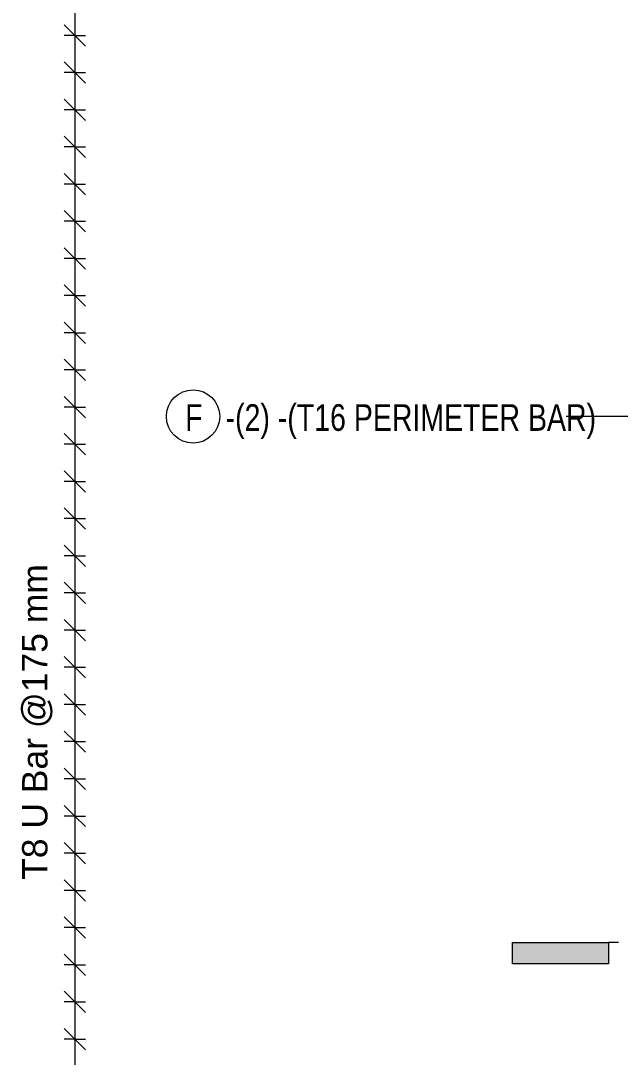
# Model space of a CAD drawing. Header units: millimetres. Extents: x -7118 to 5307, y -2677 to 10400.
# Drawn here: x -7118 to -4304, y 1933 to 6797 of the extents above; entities that cross this region are included whole.
import ezdxf

# ---------------------------------------------------------------- set-up
doc = ezdxf.new("R2010")
doc.units = ezdxf.units.MM
for name, color, linetype, lineweight in [('A-ANNO-DIMS', 211, 'Continuous', 9), ('A-ANNO-DIMS-50', 211, 'Continuous', 9), ('G-ANNO-SYMB', 111, 'Continuous', 9), ('S-RBAR-IDEN', 171, 'Continuous', 9)]:
    doc.layers.add(name, color=color, linetype=linetype, lineweight=lineweight)
doc.styles.add('Arial_1', font='arial.ttf', dxfattribs={"height": 119.0625})
doc.styles.add('Nirmala UI Semilight', font='NirmalaS.ttf', dxfattribs={"width": 0.8, "height": 125})
doc.dimstyles.new('Arrow_Filled_-_2_5_NI_UI', dxfattribs={"dimscale": 304.8, "dimtxt": 130.920493, "dimasz": 0.328084, "dimexe": 0.164042, "dimexo": 0.0625, "dimgap": 0.164042, "dimtad": 1, "dimdec": 4, "dimzin": 0, "dimdsep": 46, "dimtxsty": 'Nirmala UI Semilight', "dimblk1": 'OBLIQUE', "dimblk2": 'OBLIQUE', "dimsah": 1, "dimcen": 0.09, "dimazin": 0, "dimtfac": 1, "dimtdec": 4, "dimtix": 1, "dimtmove": 0, "dimatfit": 3, "dimfxl": 0.164042, "dimfxlon": 1, "dimtvp": 1, "dimtolj": 1, "dimtzin": 0, "dimarcsym": 2})

# ---------------------------------------------------------------- blocks, each defined once
blk = doc.blocks.new('DIMBLOCK51-Elevation Front 1')
at = {"layer": 'A-ANNO-DIMS-50'}
for p, q in [((-6863.3, 6902.4), (-6913.3, 6952.4)), ((-6863.3, 6902.4), (-6913.3, 6902.4)), ((-6863.3, 6902.4), (-6863.3, 6727.9)), ((-6863.3, 6902.4), (-6813.3, 6852.4)), ((-6863.3, 6902.4), (-6813.3, 6902.4)), ((-6863.3, 6727.9), (-6913.3, 6777.9)), ((-6863.3, 6727.9), (-6913.3, 6727.9)), ((-6863.3, 6727.9), (-6813.3, 6677.9)), ((-6863.3, 6727.9), (-6813.3, 6727.9))]:
    blk.add_line(p, q, dxfattribs=at)
blk = doc.blocks.new('_Oblique')
at = {"color": 0, "linetype": 'ByBlock', "lineweight": -2}
blk.add_line((-0.5, -0.5), (0.5, 0.5), dxfattribs=at)
blk = doc.blocks.new('DIMBLOCK52-Elevation Front 1')
at = {"layer": 'A-ANNO-DIMS-50'}
for p, q in [((-6863.3, 6727.9), (-6913.3, 6777.9)), ((-6863.3, 6727.9), (-6913.3, 6727.9)), ((-6863.3, 6727.9), (-6863.3, 6553.5)), ((-6863.3, 6727.9), (-6813.3, 6677.9)), ((-6863.3, 6727.9), (-6813.3, 6727.9)), ((-6863.3, 6553.5), (-6913.3, 6603.5)), ((-6863.3, 6553.5), (-6913.3, 6553.5)), ((-6863.3, 6553.5), (-6813.3, 6503.5)), ((-6863.3, 6553.5), (-6813.3, 6553.5))]:
    blk.add_line(p, q, dxfattribs=at)
blk = doc.blocks.new('DIMBLOCK53-Elevation Front 1')
at = {"layer": 'A-ANNO-DIMS-50'}
for p, q in [((-6863.3, 6553.5), (-6913.3, 6603.5)), ((-6863.3, 6553.5), (-6913.3, 6553.5)), ((-6863.3, 6553.5), (-6863.3, 6379.1)), ((-6863.3, 6553.5), (-6813.3, 6503.5)), ((-6863.3, 6553.5), (-6813.3, 6553.5)), ((-6863.3, 6379.1), (-6913.3, 6429.1)), ((-6863.3, 6379.1), (-6913.3, 6379.1)), ((-6863.3, 6379.1), (-6813.3, 6329.1)), ((-6863.3, 6379.1), (-6813.3, 6379.1))]:
    blk.add_line(p, q, dxfattribs=at)
blk = doc.blocks.new('DIMBLOCK54-Elevation Front 1')
at = {"layer": 'A-ANNO-DIMS-50'}
for p, q in [((-6863.3, 6379.1), (-6913.3, 6429.1)), ((-6863.3, 6379.1), (-6913.3, 6379.1)), ((-6863.3, 6379.1), (-6863.3, 6204.7)), ((-6863.3, 6379.1), (-6813.3, 6329.1)), ((-6863.3, 6379.1), (-6813.3, 6379.1)), ((-6863.3, 6204.7), (-6913.3, 6254.7)), ((-6863.3, 6204.7), (-6913.3, 6204.7)), ((-6863.3, 6204.7), (-6813.3, 6154.7)), ((-6863.3, 6204.7), (-6813.3, 6204.7))]:
    blk.add_line(p, q, dxfattribs=at)
blk = doc.blocks.new('DIMBLOCK55-Elevation Front 1')
at = {"layer": 'A-ANNO-DIMS-50'}
for p, q in [((-6863.3, 6204.7), (-6913.3, 6254.7)), ((-6863.3, 6204.7), (-6913.3, 6204.7)), ((-6863.3, 6204.7), (-6863.3, 6030.3)), ((-6863.3, 6204.7), (-6813.3, 6154.7)), ((-6863.3, 6204.7), (-6813.3, 6204.7)), ((-6863.3, 6030.3), (-6913.3, 6080.3)), ((-6863.3, 6030.3), (-6913.3, 6030.3)), ((-6863.3, 6030.3), (-6813.3, 5980.3)), ((-6863.3, 6030.3), (-6813.3, 6030.3))]:
    blk.add_line(p, q, dxfattribs=at)
blk = doc.blocks.new('DIMBLOCK56-Elevation Front 1')
at = {"layer": 'A-ANNO-DIMS-50'}
for p, q in [((-6863.3, 6030.3), (-6913.3, 6080.3)), ((-6863.3, 6030.3), (-6913.3, 6030.3)), ((-6863.3, 6030.3), (-6863.3, 5855.9)), ((-6863.3, 6030.3), (-6813.3, 5980.3)), ((-6863.3, 6030.3), (-6813.3, 6030.3)), ((-6863.3, 5855.9), (-6913.3, 5905.9)), ((-6863.3, 5855.9), (-6913.3, 5855.9)), ((-6863.3, 5855.9), (-6813.3, 5805.9)), ((-6863.3, 5855.9), (-6813.3, 5855.9))]:
    blk.add_line(p, q, dxfattribs=at)
blk = doc.blocks.new('DIMBLOCK57-Elevation Front 1')
at = {"layer": 'A-ANNO-DIMS-50'}
for p, q in [((-6863.3, 5855.9), (-6913.3, 5905.9)), ((-6863.3, 5855.9), (-6913.3, 5855.9)), ((-6863.3, 5855.9), (-6863.3, 5681.5)), ((-6863.3, 5855.9), (-6813.3, 5805.9)), ((-6863.3, 5855.9), (-6813.3, 5855.9)), ((-6863.3, 5681.5), (-6913.3, 5731.5)), ((-6863.3, 5681.5), (-6913.3, 5681.5)), ((-6863.3, 5681.5), (-6813.3, 5631.5)), ((-6863.3, 5681.5), (-6813.3, 5681.5))]:
    blk.add_line(p, q, dxfattribs=at)
blk = doc.blocks.new('DIMBLOCK58-Elevation Front 1')
at = {"layer": 'A-ANNO-DIMS-50'}
for p, q in [((-6863.3, 5681.5), (-6913.3, 5731.5)), ((-6863.3, 5681.5), (-6913.3, 5681.5)), ((-6863.3, 5681.5), (-6863.3, 5507.1)), ((-6863.3, 5681.5), (-6813.3, 5631.5)), ((-6863.3, 5681.5), (-6813.3, 5681.5)), ((-6863.3, 5507.1), (-6913.3, 5557.1)), ((-6863.3, 5507.1), (-6913.3, 5507.1)), ((-6863.3, 5507.1), (-6813.3, 5457.1)), ((-6863.3, 5507.1), (-6813.3, 5507.1))]:
    blk.add_line(p, q, dxfattribs=at)
blk = doc.blocks.new('DIMBLOCK59-Elevation Front 1')
at = {"layer": 'A-ANNO-DIMS-50'}
for p, q in [((-6863.3, 5507.1), (-6913.3, 5557.1)), ((-6863.3, 5507.1), (-6913.3, 5507.1)), ((-6863.3, 5507.1), (-6863.3, 5332.6)), ((-6863.3, 5507.1), (-6813.3, 5457.1)), ((-6863.3, 5507.1), (-6813.3, 5507.1)), ((-6863.3, 5332.6), (-6913.3, 5382.6)), ((-6863.3, 5332.6), (-6913.3, 5332.6)), ((-6863.3, 5332.6), (-6813.3, 5282.6)), ((-6863.3, 5332.6), (-6813.3, 5332.6))]:
    blk.add_line(p, q, dxfattribs=at)
blk = doc.blocks.new('DIMBLOCK60-Elevation Front 1')
at = {"layer": 'A-ANNO-DIMS-50'}
for p, q in [((-6863.3, 5332.6), (-6913.3, 5382.6)), ((-6863.3, 5332.6), (-6913.3, 5332.6)), ((-6863.3, 5332.6), (-6863.3, 5158.2)), ((-6863.3, 5332.6), (-6813.3, 5282.6)), ((-6863.3, 5332.6), (-6813.3, 5332.6)), ((-6863.3, 5158.2), (-6913.3, 5208.2)), ((-6863.3, 5158.2), (-6913.3, 5158.2)), ((-6863.3, 5158.2), (-6813.3, 5108.2)), ((-6863.3, 5158.2), (-6813.3, 5158.2))]:
    blk.add_line(p, q, dxfattribs=at)
blk = doc.blocks.new('DIMBLOCK61-Elevation Front 1')
at = {"layer": 'A-ANNO-DIMS-50'}
for p, q in [((-6863.3, 5158.2), (-6913.3, 5208.2)), ((-6863.3, 5158.2), (-6913.3, 5158.2)), ((-6863.3, 5158.2), (-6863.3, 4983.8)), ((-6863.3, 5158.2), (-6813.3, 5108.2)), ((-6863.3, 5158.2), (-6813.3, 5158.2)), ((-6863.3, 4983.8), (-6913.3, 5033.8)), ((-6863.3, 4983.8), (-6913.3, 4983.8)), ((-6863.3, 4983.8), (-6813.3, 4933.8)), ((-6863.3, 4983.8), (-6813.3, 4983.8))]:
    blk.add_line(p, q, dxfattribs=at)
blk = doc.blocks.new('DIMBLOCK62-Elevation Front 1')
at = {"layer": 'A-ANNO-DIMS-50'}
for p, q in [((-6863.3, 4983.8), (-6913.3, 5033.8)), ((-6863.3, 4983.8), (-6913.3, 4983.8)), ((-6863.3, 4983.8), (-6863.3, 4809.4)), ((-6863.3, 4983.8), (-6813.3, 4933.8)), ((-6863.3, 4983.8), (-6813.3, 4983.8)), ((-6863.3, 4809.4), (-6913.3, 4859.4)), ((-6863.3, 4809.4), (-6913.3, 4809.4)), ((-6863.3, 4809.4), (-6813.3, 4759.4)), ((-6863.3, 4809.4), (-6813.3, 4809.4))]:
    blk.add_line(p, q, dxfattribs=at)
blk = doc.blocks.new('DIMBLOCK63-Elevation Front 1')
at = {"layer": 'A-ANNO-DIMS-50'}
for p, q in [((-6863.3, 4809.4), (-6913.3, 4859.4)), ((-6863.3, 4809.4), (-6913.3, 4809.4)), ((-6863.3, 4809.4), (-6863.3, 4635)), ((-6863.3, 4809.4), (-6813.3, 4759.4)), ((-6863.3, 4809.4), (-6813.3, 4809.4)), ((-6863.3, 4635), (-6913.3, 4685)), ((-6863.3, 4635), (-6913.3, 4635)), ((-6863.3, 4635), (-6813.3, 4585)), ((-6863.3, 4635), (-6813.3, 4635))]:
    blk.add_line(p, q, dxfattribs=at)
blk = doc.blocks.new('DIMBLOCK64-Elevation Front 1')
at = {"layer": 'A-ANNO-DIMS-50'}
for p, q in [((-6863.3, 4635), (-6913.3, 4685)), ((-6863.3, 4635), (-6913.3, 4635)), ((-6863.3, 4635), (-6863.3, 4460.6)), ((-6863.3, 4635), (-6813.3, 4585)), ((-6863.3, 4635), (-6813.3, 4635)), ((-6863.3, 4460.6), (-6913.3, 4510.6)), ((-6863.3, 4460.6), (-6913.3, 4460.6)), ((-6863.3, 4460.6), (-6813.3, 4410.6)), ((-6863.3, 4460.6), (-6813.3, 4460.6))]:
    blk.add_line(p, q, dxfattribs=at)
blk = doc.blocks.new('DIMBLOCK65-Elevation Front 1')
at = {"layer": 'A-ANNO-DIMS-50'}
for p, q in [((-6863.3, 4460.6), (-6913.3, 4510.6)), ((-6863.3, 4460.6), (-6913.3, 4460.6)), ((-6863.3, 4460.6), (-6863.3, 4286.2)), ((-6863.3, 4460.6), (-6813.3, 4410.6)), ((-6863.3, 4460.6), (-6813.3, 4460.6)), ((-6863.3, 4286.2), (-6913.3, 4336.2)), ((-6863.3, 4286.2), (-6913.3, 4286.2)), ((-6863.3, 4286.2), (-6813.3, 4236.2)), ((-6863.3, 4286.2), (-6813.3, 4286.2))]:
    blk.add_line(p, q, dxfattribs=at)
blk = doc.blocks.new('DIMBLOCK66-Elevation Front 1')
at = {"layer": 'A-ANNO-DIMS-50'}
for p, q in [((-6863.3, 4286.2), (-6913.3, 4336.2)), ((-6863.3, 4286.2), (-6913.3, 4286.2)), ((-6863.3, 4286.2), (-6863.3, 4111.8)), ((-6863.3, 4286.2), (-6813.3, 4236.2)), ((-6863.3, 4286.2), (-6813.3, 4286.2)), ((-6863.3, 4111.8), (-6913.3, 4161.8)), ((-6863.3, 4111.8), (-6913.3, 4111.8)), ((-6863.3, 4111.8), (-6813.3, 4061.8)), ((-6863.3, 4111.8), (-6813.3, 4111.8))]:
    blk.add_line(p, q, dxfattribs=at)
blk = doc.blocks.new('DIMBLOCK67-Elevation Front 1')
at = {"layer": 'A-ANNO-DIMS-50'}
for p, q in [((-6863.3, 4111.8), (-6913.3, 4161.8)), ((-6863.3, 4111.8), (-6913.3, 4111.8)), ((-6863.3, 4111.8), (-6863.3, 3937.4)), ((-6863.3, 4111.8), (-6813.3, 4061.8)), ((-6863.3, 4111.8), (-6813.3, 4111.8)), ((-6863.3, 3937.4), (-6913.3, 3987.4)), ((-6863.3, 3937.4), (-6913.3, 3937.4)), ((-6863.3, 3937.4), (-6813.3, 3887.4)), ((-6863.3, 3937.4), (-6813.3, 3937.4))]:
    blk.add_line(p, q, dxfattribs=at)
blk = doc.blocks.new('DIMBLOCK68-Elevation Front 1')
at = {"layer": 'A-ANNO-DIMS-50'}
for p, q in [((-6863.3, 3937.4), (-6913.3, 3987.4)), ((-6863.3, 3937.4), (-6913.3, 3937.4)), ((-6863.3, 3937.4), (-6863.3, 3762.9)), ((-6863.3, 3937.4), (-6813.3, 3887.4)), ((-6863.3, 3937.4), (-6813.3, 3937.4)), ((-6863.3, 3762.9), (-6913.3, 3812.9)), ((-6863.3, 3762.9), (-6913.3, 3762.9)), ((-6863.3, 3762.9), (-6813.3, 3712.9)), ((-6863.3, 3762.9), (-6813.3, 3762.9))]:
    blk.add_line(p, q, dxfattribs=at)
blk = doc.blocks.new('DIMBLOCK69-Elevation Front 1')
at = {"layer": 'A-ANNO-DIMS-50'}
for p, q in [((-6863.3, 3762.9), (-6913.3, 3812.9)), ((-6863.3, 3762.9), (-6913.3, 3762.9)), ((-6863.3, 3762.9), (-6863.3, 3588.5)), ((-6863.3, 3762.9), (-6813.3, 3712.9)), ((-6863.3, 3762.9), (-6813.3, 3762.9)), ((-6863.3, 3588.5), (-6913.3, 3638.5)), ((-6863.3, 3588.5), (-6913.3, 3588.5)), ((-6863.3, 3588.5), (-6813.3, 3538.5)), ((-6863.3, 3588.5), (-6813.3, 3588.5))]:
    blk.add_line(p, q, dxfattribs=at)
blk = doc.blocks.new('DIMBLOCK70-Elevation Front 1')
at = {"layer": 'A-ANNO-DIMS-50'}
for p, q in [((-6863.3, 3588.5), (-6913.3, 3638.5)), ((-6863.3, 3588.5), (-6913.3, 3588.5)), ((-6863.3, 3588.5), (-6863.3, 3414.1)), ((-6863.3, 3588.5), (-6813.3, 3538.5)), ((-6863.3, 3588.5), (-6813.3, 3588.5)), ((-6863.3, 3414.1), (-6913.3, 3464.1)), ((-6863.3, 3414.1), (-6913.3, 3414.1)), ((-6863.3, 3414.1), (-6813.3, 3364.1)), ((-6863.3, 3414.1), (-6813.3, 3414.1))]:
    blk.add_line(p, q, dxfattribs=at)
blk = doc.blocks.new('DIMBLOCK71-Elevation Front 1')
at = {"layer": 'A-ANNO-DIMS-50'}
for p, q in [((-6863.3, 3414.1), (-6913.3, 3464.1)), ((-6863.3, 3414.1), (-6913.3, 3414.1)), ((-6863.3, 3414.1), (-6863.3, 3239.7)), ((-6863.3, 3414.1), (-6813.3, 3364.1)), ((-6863.3, 3414.1), (-6813.3, 3414.1)), ((-6863.3, 3239.7), (-6913.3, 3289.7)), ((-6863.3, 3239.7), (-6913.3, 3239.7)), ((-6863.3, 3239.7), (-6813.3, 3189.7)), ((-6863.3, 3239.7), (-6813.3, 3239.7))]:
    blk.add_line(p, q, dxfattribs=at)
blk = doc.blocks.new('DIMBLOCK72-Elevation Front 1')
at = {"layer": 'A-ANNO-DIMS-50'}
for p, q in [((-6863.3, 3239.7), (-6913.3, 3289.7)), ((-6863.3, 3239.7), (-6913.3, 3239.7)), ((-6863.3, 3239.7), (-6863.3, 3065.3)), ((-6863.3, 3239.7), (-6813.3, 3189.7)), ((-6863.3, 3239.7), (-6813.3, 3239.7)), ((-6863.3, 3065.3), (-6913.3, 3115.3)), ((-6863.3, 3065.3), (-6913.3, 3065.3)), ((-6863.3, 3065.3), (-6813.3, 3015.3)), ((-6863.3, 3065.3), (-6813.3, 3065.3))]:
    blk.add_line(p, q, dxfattribs=at)
blk = doc.blocks.new('DIMBLOCK73-Elevation Front 1')
at = {"layer": 'A-ANNO-DIMS-50'}
for p, q in [((-6863.3, 3065.3), (-6913.3, 3115.3)), ((-6863.3, 3065.3), (-6913.3, 3065.3)), ((-6863.3, 3065.3), (-6863.3, 2890.9)), ((-6863.3, 3065.3), (-6813.3, 3015.3)), ((-6863.3, 3065.3), (-6813.3, 3065.3)), ((-6863.3, 2890.9), (-6913.3, 2940.9)), ((-6863.3, 2890.9), (-6913.3, 2890.9)), ((-6863.3, 2890.9), (-6813.3, 2840.9)), ((-6863.3, 2890.9), (-6813.3, 2890.9))]:
    blk.add_line(p, q, dxfattribs=at)
blk = doc.blocks.new('DIMBLOCK74-Elevation Front 1')
at = {"layer": 'A-ANNO-DIMS-50'}
for p, q in [((-6863.3, 2890.9), (-6913.3, 2940.9)), ((-6863.3, 2890.9), (-6913.3, 2890.9)), ((-6863.3, 2890.9), (-6863.3, 2716.5)), ((-6863.3, 2890.9), (-6813.3, 2840.9)), ((-6863.3, 2890.9), (-6813.3, 2890.9)), ((-6863.3, 2716.5), (-6913.3, 2766.5)), ((-6863.3, 2716.5), (-6913.3, 2716.5)), ((-6863.3, 2716.5), (-6813.3, 2666.5)), ((-6863.3, 2716.5), (-6813.3, 2716.5))]:
    blk.add_line(p, q, dxfattribs=at)
blk = doc.blocks.new('DIMBLOCK75-Elevation Front 1')
at = {"layer": 'A-ANNO-DIMS-50'}
for p, q in [((-6863.3, 2716.5), (-6913.3, 2766.5)), ((-6863.3, 2716.5), (-6913.3, 2716.5)), ((-6863.3, 2716.5), (-6863.3, 2542.1)), ((-6863.3, 2716.5), (-6813.3, 2666.5)), ((-6863.3, 2716.5), (-6813.3, 2716.5)), ((-6863.3, 2542.1), (-6913.3, 2592.1)), ((-6863.3, 2542.1), (-6913.3, 2542.1)), ((-6863.3, 2542.1), (-6813.3, 2492.1)), ((-6863.3, 2542.1), (-6813.3, 2542.1))]:
    blk.add_line(p, q, dxfattribs=at)
blk = doc.blocks.new('DIMBLOCK76-Elevation Front 1')
at = {"layer": 'A-ANNO-DIMS-50'}
for p, q in [((-6863.3, 2542.1), (-6913.3, 2592.1)), ((-6863.3, 2542.1), (-6913.3, 2542.1)), ((-6863.3, 2542.1), (-6863.3, 2367.6)), ((-6863.3, 2542.1), (-6813.3, 2492.1)), ((-6863.3, 2542.1), (-6813.3, 2542.1)), ((-6863.3, 2367.6), (-6913.3, 2417.6)), ((-6863.3, 2367.6), (-6913.3, 2367.6)), ((-6863.3, 2367.6), (-6813.3, 2317.6)), ((-6863.3, 2367.6), (-6813.3, 2367.6))]:
    blk.add_line(p, q, dxfattribs=at)
blk = doc.blocks.new('DIMBLOCK77-Elevation Front 1')
at = {"layer": 'A-ANNO-DIMS-50'}
for p, q in [((-6863.3, 2367.6), (-6913.3, 2417.6)), ((-6863.3, 2367.6), (-6913.3, 2367.6)), ((-6863.3, 2367.6), (-6863.3, 2193.2)), ((-6863.3, 2367.6), (-6813.3, 2317.6)), ((-6863.3, 2367.6), (-6813.3, 2367.6)), ((-6863.3, 2193.2), (-6913.3, 2243.2)), ((-6863.3, 2193.2), (-6913.3, 2193.2)), ((-6863.3, 2193.2), (-6813.3, 2143.2)), ((-6863.3, 2193.2), (-6813.3, 2193.2))]:
    blk.add_line(p, q, dxfattribs=at)
blk = doc.blocks.new('DIMBLOCK78-Elevation Front 1')
at = {"layer": 'A-ANNO-DIMS-50'}
for p, q in [((-6863.3, 2193.2), (-6913.3, 2243.2)), ((-6863.3, 2193.2), (-6913.3, 2193.2)), ((-6863.3, 2193.2), (-6863.3, 2018.8)), ((-6863.3, 2193.2), (-6813.3, 2143.2)), ((-6863.3, 2193.2), (-6813.3, 2193.2)), ((-6863.3, 2018.8), (-6913.3, 2068.8)), ((-6863.3, 2018.8), (-6913.3, 2018.8)), ((-6863.3, 2018.8), (-6813.3, 1968.8)), ((-6863.3, 2018.8), (-6813.3, 2018.8))]:
    blk.add_line(p, q, dxfattribs=at)
blk = doc.blocks.new('DIMBLOCK79-Elevation Front 1')
at = {"layer": 'A-ANNO-DIMS-50'}
for p, q in [((-6863.3, 2018.8), (-6913.3, 2068.8)), ((-6863.3, 2018.8), (-6913.3, 2018.8)), ((-6863.3, 2018.8), (-6863.3, 1844.4)), ((-6863.3, 2018.8), (-6813.3, 1968.8)), ((-6863.3, 2018.8), (-6813.3, 2018.8)), ((-6863.3, 1844.4), (-6913.3, 1894.4)), ((-6863.3, 1844.4), (-6913.3, 1844.4)), ((-6863.3, 1844.4), (-6813.3, 1794.4)), ((-6863.3, 1844.4), (-6813.3, 1844.4))]:
    blk.add_line(p, q, dxfattribs=at)
blk = doc.blocks.new('DIMBLOCK98-Elevation Front 1')
at = {"layer": 'A-ANNO-DIMS-50'}
for p, q in [((-6863.3, 7600), (-6913.3, 7650)), ((-6863.3, 7600), (-6913.3, 7600)), ((-6863.3, 7600), (-6863.3, -1295)), ((-6863.3, 7600), (-6863.3, 7425.6)), ((-6863.3, 7600), (-6813.3, 7550)), ((-6863.3, 7600), (-6813.3, 7600)), ((-6863.3, 7425.6), (-6913.3, 7475.6)), ((-6863.3, 7425.6), (-6913.3, 7425.6)), ((-6863.3, 7425.6), (-6863.3, 7251.2)), ((-6863.3, 7425.6), (-6813.3, 7375.6)), ((-6863.3, 7425.6), (-6813.3, 7425.6)), ((-6863.3, 7251.2), (-6913.3, 7301.2)), ((-6863.3, 7251.2), (-6913.3, 7251.2)), ((-6863.3, 7251.2), (-6863.3, 7076.8)), ((-6863.3, 7251.2), (-6813.3, 7201.2)), ((-6863.3, 7251.2), (-6813.3, 7251.2)), ((-6863.3, 7076.8), (-6913.3, 7126.8)), ((-6863.3, 7076.8), (-6913.3, 7076.8)), ((-6863.3, 7076.8), (-6863.3, 6902.4)), ((-6863.3, 7076.8), (-6813.3, 7026.8)), ((-6863.3, 7076.8), (-6813.3, 7076.8)), ((-6863.3, 6902.4), (-6913.3, 6952.4)), ((-6863.3, 6902.4), (-6913.3, 6902.4)), ((-6863.3, 6902.4), (-6863.3, 6727.9)), ((-6863.3, 6902.4), (-6813.3, 6852.4)), ((-6863.3, 6902.4), (-6813.3, 6902.4)), ((-6863.3, 6727.9), (-6913.3, 6777.9)), ((-6863.3, 6727.9), (-6913.3, 6727.9)), ((-6863.3, 6727.9), (-6863.3, 6553.5)), ((-6863.3, 6727.9), (-6813.3, 6677.9)), ((-6863.3, 6727.9), (-6813.3, 6727.9)), ((-6863.3, 6553.5), (-6913.3, 6603.5)), ((-6863.3, 6553.5), (-6913.3, 6553.5)), ((-6863.3, 6553.5), (-6863.3, 6379.1)), ((-6863.3, 6553.5), (-6813.3, 6503.5)), ((-6863.3, 6553.5), (-6813.3, 6553.5)), ((-6863.3, 6379.1), (-6913.3, 6429.1)), ((-6863.3, 6379.1), (-6913.3, 6379.1)), ((-6863.3, 6379.1), (-6863.3, 6204.7)), ((-6863.3, 6379.1), (-6813.3, 6329.1)), ((-6863.3, 6379.1), (-6813.3, 6379.1)), ((-6863.3, 6204.7), (-6913.3, 6254.7)), ((-6863.3, 6204.7), (-6913.3, 6204.7)), ((-6863.3, 6204.7), (-6863.3, 6030.3)), ((-6863.3, 6204.7), (-6813.3, 6154.7)), ((-6863.3, 6204.7), (-6813.3, 6204.7)), ((-6863.3, 6030.3), (-6913.3, 6080.3)), ((-6863.3, 6030.3), (-6913.3, 6030.3)), ((-6863.3, 6030.3), (-6863.3, 5855.9)), ((-6863.3, 6030.3), (-6813.3, 5980.3)), ((-6863.3, 6030.3), (-6813.3, 6030.3)), ((-6863.3, 5855.9), (-6913.3, 5905.9)), ((-6863.3, 5855.9), (-6913.3, 5855.9)), ((-6863.3, 5855.9), (-6863.3, 5681.5)), ((-6863.3, 5855.9), (-6813.3, 5805.9)), ((-6863.3, 5855.9), (-6813.3, 5855.9)), ((-6863.3, 5681.5), (-6913.3, 5731.5)), ((-6863.3, 5681.5), (-6913.3, 5681.5)), ((-6863.3, 5681.5), (-6863.3, 5507.1)), ((-6863.3, 5681.5), (-6813.3, 5631.5)), ((-6863.3, 5681.5), (-6813.3, 5681.5)), ((-6863.3, 5507.1), (-6913.3, 5557.1)), ((-6863.3, 5507.1), (-6913.3, 5507.1)), ((-6863.3, 5507.1), (-6863.3, 5332.6)), ((-6863.3, 5507.1), (-6813.3, 5457.1)), ((-6863.3, 5507.1), (-6813.3, 5507.1)), ((-6863.3, 5332.6), (-6913.3, 5382.6)), ((-6863.3, 5332.6), (-6913.3, 5332.6)), ((-6863.3, 5332.6), (-6863.3, 5158.2)), ((-6863.3, 5332.6), (-6813.3, 5282.6)), ((-6863.3, 5332.6), (-6813.3, 5332.6)), ((-6863.3, 5158.2), (-6913.3, 5208.2)), ((-6863.3, 5158.2), (-6913.3, 5158.2)), ((-6863.3, 5158.2), (-6863.3, 4983.8)), ((-6863.3, 5158.2), (-6813.3, 5108.2)), ((-6863.3, 5158.2), (-6813.3, 5158.2)), ((-6863.3, 4983.8), (-6913.3, 5033.8)), ((-6863.3, 4983.8), (-6913.3, 4983.8)), ((-6863.3, 4983.8), (-6863.3, 4809.4)), ((-6863.3, 4983.8), (-6813.3, 4933.8)), ((-6863.3, 4983.8), (-6813.3, 4983.8)), ((-6863.3, 4809.4), (-6913.3, 4859.4)), ((-6863.3, 4809.4), (-6913.3, 4809.4)), ((-6863.3, 4809.4), (-6863.3, 4635)), ((-6863.3, 4809.4), (-6813.3, 4759.4)), ((-6863.3, 4809.4), (-6813.3, 4809.4)), ((-6863.3, 4635), (-6913.3, 4685)), ((-6863.3, 4635), (-6913.3, 4635)), ((-6863.3, 4635), (-6863.3, 4460.6)), ((-6863.3, 4635), (-6813.3, 4585)), ((-6863.3, 4635), (-6813.3, 4635)), ((-6863.3, 4460.6), (-6913.3, 4510.6)), ((-6863.3, 4460.6), (-6913.3, 4460.6)), ((-6863.3, 4460.6), (-6863.3, 4286.2)), ((-6863.3, 4460.6), (-6813.3, 4410.6)), ((-6863.3, 4460.6), (-6813.3, 4460.6)), ((-6863.3, 4286.2), (-6913.3, 4336.2)), ((-6863.3, 4286.2), (-6913.3, 4286.2)), ((-6863.3, 4286.2), (-6863.3, 4111.8)), ((-6863.3, 4286.2), (-6813.3, 4236.2)), ((-6863.3, 4286.2), (-6813.3, 4286.2)), ((-6863.3, 4111.8), (-6913.3, 4161.8)), ((-6863.3, 4111.8), (-6913.3, 4111.8)), ((-6863.3, 4111.8), (-6863.3, 3937.4)), ((-6863.3, 4111.8), (-6813.3, 4061.8)), ((-6863.3, 4111.8), (-6813.3, 4111.8)), ((-6863.3, 3937.4), (-6913.3, 3987.4)), ((-6863.3, 3937.4), (-6913.3, 3937.4)), ((-6863.3, 3937.4), (-6863.3, 3762.9)), ((-6863.3, 3937.4), (-6813.3, 3887.4)), ((-6863.3, 3937.4), (-6813.3, 3937.4)), ((-6863.3, 3762.9), (-6913.3, 3812.9)), ((-6863.3, 3762.9), (-6913.3, 3762.9)), ((-6863.3, 3762.9), (-6863.3, 3588.5)), ((-6863.3, 3762.9), (-6813.3, 3712.9)), ((-6863.3, 3762.9), (-6813.3, 3762.9)), ((-6863.3, 3588.5), (-6913.3, 3638.5)), ((-6863.3, 3588.5), (-6913.3, 3588.5)), ((-6863.3, 3588.5), (-6863.3, 3414.1)), ((-6863.3, 3588.5), (-6813.3, 3538.5)), ((-6863.3, 3588.5), (-6813.3, 3588.5)), ((-6863.3, 3414.1), (-6913.3, 3464.1)), ((-6863.3, 3414.1), (-6913.3, 3414.1)), ((-6863.3, 3414.1), (-6863.3, 3239.7)), ((-6863.3, 3414.1), (-6813.3, 3364.1)), ((-6863.3, 3414.1), (-6813.3, 3414.1)), ((-6863.3, 3239.7), (-6913.3, 3289.7)), ((-6863.3, 3239.7), (-6913.3, 3239.7)), ((-6863.3, 3239.7), (-6863.3, 3065.3)), ((-6863.3, 3239.7), (-6813.3, 3189.7)), ((-6863.3, 3239.7), (-6813.3, 3239.7)), ((-6863.3, 3065.3), (-6913.3, 3115.3)), ((-6863.3, 3065.3), (-6913.3, 3065.3)), ((-6863.3, 3065.3), (-6863.3, 2890.9)), ((-6863.3, 3065.3), (-6813.3, 3015.3)), ((-6863.3, 3065.3), (-6813.3, 3065.3)), ((-6863.3, 2890.9), (-6913.3, 2940.9)), ((-6863.3, 2890.9), (-6913.3, 2890.9)), ((-6863.3, 2890.9), (-6863.3, 2716.5)), ((-6863.3, 2890.9), (-6813.3, 2840.9)), ((-6863.3, 2890.9), (-6813.3, 2890.9)), ((-6863.3, 2716.5), (-6913.3, 2766.5)), ((-6863.3, 2716.5), (-6913.3, 2716.5)), ((-6863.3, 2716.5), (-6863.3, 2542.1)), ((-6863.3, 2716.5), (-6813.3, 2666.5)), ((-6863.3, 2716.5), (-6813.3, 2716.5)), ((-6863.3, 2542.1), (-6913.3, 2592.1)), ((-6863.3, 2542.1), (-6913.3, 2542.1)), ((-6863.3, 2542.1), (-6863.3, 2367.6)), ((-6863.3, 2542.1), (-6813.3, 2492.1)), ((-6863.3, 2542.1), (-6813.3, 2542.1)), ((-6863.3, 2367.6), (-6913.3, 2417.6)), ((-6863.3, 2367.6), (-6913.3, 2367.6)), ((-6863.3, 2367.6), (-6863.3, 2193.2)), ((-6863.3, 2367.6), (-6813.3, 2317.6)), ((-6863.3, 2367.6), (-6813.3, 2367.6)), ((-6863.3, 2193.2), (-6913.3, 2243.2)), ((-6863.3, 2193.2), (-6913.3, 2193.2)), ((-6863.3, 2193.2), (-6863.3, 2018.8)), ((-6863.3, 2193.2), (-6813.3, 2143.2)), ((-6863.3, 2193.2), (-6813.3, 2193.2)), ((-6863.3, 2018.8), (-6913.3, 2068.8)), ((-6863.3, 2018.8), (-6913.3, 2018.8)), ((-6863.3, 2018.8), (-6863.3, 1844.4)), ((-6863.3, 2018.8), (-6813.3, 1968.8)), ((-6863.3, 2018.8), (-6813.3, 2018.8)), ((-6863.3, 1844.4), (-6913.3, 1894.4)), ((-6863.3, 1844.4), (-6913.3, 1844.4)), ((-6863.3, 1844.4), (-6863.3, 1670)), ((-6863.3, 1844.4), (-6813.3, 1794.4)), ((-6863.3, 1844.4), (-6813.3, 1844.4)), ((-6863.3, 1670), (-6913.3, 1720)), ((-6863.3, 1670), (-6913.3, 1670)), ((-6863.3, 1670), (-6863.3, 1495.6)), ((-6863.3, 1670), (-6813.3, 1620)), ((-6863.3, 1670), (-6813.3, 1670)), ((-6863.3, 1495.6), (-6913.3, 1545.6)), ((-6863.3, 1495.6), (-6913.3, 1495.6)), ((-6863.3, 1495.6), (-6863.3, 1321.2)), ((-6863.3, 1495.6), (-6813.3, 1445.6)), ((-6863.3, 1495.6), (-6813.3, 1495.6)), ((-6863.3, 1321.2), (-6913.3, 1371.2)), ((-6863.3, 1321.2), (-6913.3, 1321.2)), ((-6863.3, 1321.2), (-6863.3, 1146.8)), ((-6863.3, 1321.2), (-6813.3, 1271.2)), ((-6863.3, 1321.2), (-6813.3, 1321.2)), ((-6863.3, 1146.8), (-6913.3, 1196.8)), ((-6863.3, 1146.8), (-6913.3, 1146.8)), ((-6863.3, 1146.8), (-6863.3, 972.4)), ((-6863.3, 1146.8), (-6813.3, 1096.8)), ((-6863.3, 1146.8), (-6813.3, 1146.8)), ((-6863.3, 972.4), (-6913.3, 1022.4)), ((-6863.3, 972.4), (-6913.3, 972.4)), ((-6863.3, 972.4), (-6863.3, 797.9)), ((-6863.3, 972.4), (-6813.3, 922.4)), ((-6863.3, 972.4), (-6813.3, 972.4)), ((-6863.3, 797.9), (-6913.3, 847.9)), ((-6863.3, 797.9), (-6913.3, 797.9)), ((-6863.3, 797.9), (-6863.3, 623.5)), ((-6863.3, 797.9), (-6813.3, 747.9)), ((-6863.3, 797.9), (-6813.3, 797.9)), ((-6863.3, 623.5), (-6913.3, 673.5)), ((-6863.3, 623.5), (-6913.3, 623.5)), ((-6863.3, 623.5), (-6863.3, 449.1)), ((-6863.3, 623.5), (-6813.3, 573.5)), ((-6863.3, 623.5), (-6813.3, 623.5)), ((-6863.3, 449.1), (-6913.3, 499.1)), ((-6863.3, 449.1), (-6913.3, 449.1)), ((-6863.3, 449.1), (-6863.3, 274.7)), ((-6863.3, 449.1), (-6813.3, 399.1)), ((-6863.3, 449.1), (-6813.3, 449.1)), ((-6863.3, 274.7), (-6913.3, 324.7)), ((-6863.3, 274.7), (-6913.3, 274.7)), ((-6863.3, 274.7), (-6863.3, 100.3)), ((-6863.3, 274.7), (-6813.3, 224.7)), ((-6863.3, 274.7), (-6813.3, 274.7)), ((-6863.3, 100.3), (-6913.3, 150.3)), ((-6863.3, 100.3), (-6913.3, 100.3)), ((-6863.3, 100.3), (-6863.3, -74.1)), ((-6863.3, 100.3), (-6813.3, 50.3)), ((-6863.3, 100.3), (-6813.3, 100.3)), ((-6863.3, -74.1), (-6913.3, -24.1)), ((-6863.3, -74.1), (-6913.3, -74.1)), ((-6863.3, -74.1), (-6863.3, -248.5)), ((-6863.3, -74.1), (-6813.3, -124.1)), ((-6863.3, -74.1), (-6813.3, -74.1)), ((-6863.3, -248.5), (-6913.3, -198.5)), ((-6863.3, -248.5), (-6913.3, -248.5)), ((-6863.3, -248.5), (-6863.3, -422.9)), ((-6863.3, -248.5), (-6813.3, -298.5)), ((-6863.3, -248.5), (-6813.3, -248.5)), ((-6863.3, -422.9), (-6913.3, -372.9)), ((-6863.3, -422.9), (-6913.3, -422.9)), ((-6863.3, -422.9), (-6863.3, -597.4)), ((-6863.3, -422.9), (-6813.3, -472.9)), ((-6863.3, -422.9), (-6813.3, -422.9)), ((-6863.3, -597.4), (-6913.3, -547.4)), ((-6863.3, -597.4), (-6913.3, -597.4)), ((-6863.3, -597.4), (-6863.3, -771.8)), ((-6863.3, -597.4), (-6813.3, -647.4)), ((-6863.3, -597.4), (-6813.3, -597.4)), ((-6863.3, -771.8), (-6913.3, -721.8)), ((-6863.3, -771.8), (-6913.3, -771.8)), ((-6863.3, -771.8), (-6863.3, -946.2)), ((-6863.3, -771.8), (-6813.3, -821.8)), ((-6863.3, -771.8), (-6813.3, -771.8)), ((-6863.3, -946.2), (-6913.3, -896.2)), ((-6863.3, -946.2), (-6913.3, -946.2)), ((-6863.3, -946.2), (-6863.3, -1120.6)), ((-6863.3, -946.2), (-6813.3, -996.2)), ((-6863.3, -946.2), (-6813.3, -946.2)), ((-6863.3, -1120.6), (-6913.3, -1070.6)), ((-6863.3, -1120.6), (-6913.3, -1120.6)), ((-6863.3, -1120.6), (-6863.3, -1295)), ((-6863.3, -1120.6), (-6813.3, -1170.6)), ((-6863.3, -1120.6), (-6813.3, -1120.6)), ((-6863.3, -1295), (-6913.3, -1245)), ((-6863.3, -1295), (-6913.3, -1295)), ((-6863.3, -1295), (-6813.3, -1345)), ((-6863.3, -1295), (-6813.3, -1295))]:
    blk.add_line(p, q, dxfattribs=at)
blk = doc.blocks.new('_None')
blk = doc.blocks.new('M_Rebar Tag_rfa MARK - ARROW-794226-Elevation Front 1')
at = {"layer": 'S-RBAR-IDEN'}
blk.add_circle((-5960.1, 7909.2), 125, dxfattribs=at)
blk = doc.blocks.new('Detail View - M_Section Tail - Filled Horizontal-14034-Elevation Front 1')
at = {"layer": 'G-ANNO-SYMB'}
blk.add_hatch(color=256, dxfattribs=at).paths.add_polyline_path([(-4359.7, -628.7), (-4359.7, -528.7), (-4809.7, -528.7), (-4809.7, -628.7)])
for p, q in [((-4809.7, -628.7), (-4809.7, -528.7)), ((-4809.7, -528.7), (-4359.7, -528.7)), ((-4359.7, -528.7), (-4359.7, -628.7)), ((-4359.7, -628.7), (-4809.7, -628.7))]:
    blk.add_line(p, q, dxfattribs=at)

msp = doc.modelspace()

# ---------------------------------------------------------------- linework, layer by layer
at = {"layer": 'G-ANNO-SYMB'}
msp.add_line((-4312.1501, 2471.30847), (-4359.72627, 2471.30847), dxfattribs=at)
at = {"layer": 'S-RBAR-IDEN'}
msp.add_line((-4193.11251, 4939.71399), (-4558.29128, 4939.71399), dxfattribs=at)

# ---------------------------------------------------------------- block references
at = {"layer": 'G-ANNO-SYMB'}
msp.add_blockref('Detail View - M_Section Tail - Filled Horizontal-14034-Elevation Front 1', (0, 3000), dxfattribs=at)
at = {"layer": 'S-RBAR-IDEN'}
msp.add_blockref('M_Rebar Tag_rfa MARK - ARROW-794226-Elevation Front 1', (-349, -2969.43688), dxfattribs=at)

# ---------------------------------------------------------------- texts
at = {"layer": 'S-RBAR-IDEN', "char_height": 125, "attachment_point": 1, "style": 'Nirmala UI Semilight'}
for s, insert, width in [('F', (-6346.01692, 4997.31636), 80.16875), ('-(2) -(T16 PERIMETER BAR)', (-6156.29128, 4997.31636), 1933.67025)]:
    msp.add_mtext(s, dxfattribs=dict(at, insert=insert, width=width))

# ---------------------------------------------------------------- dimensions: what is measured, and where the dimension line sits
at = {"layer": 'A-ANNO-DIMS'}
for base, p1, p2, text, override, picture, middle in [((-6863.29069, -1295), (-6813.29069, 7600), (-6813.29069, -1295), '8895', {"dimpost": '<>', "dimblk1": 'None', "dimblk2": 'None', "dimsah": 1, "dimfxl": 8895}, 'DIMBLOCK98-Elevation Front 1', (-6977.92632, 3152.5)), ((-6863.29069, 6727.94118), (-6813.29069, 6902.35294), (-6813.29069, 6727.94118), ' ', {"dimpost": '<>', "dimfxl": 174.411765}, 'DIMBLOCK51-Elevation Front 1', (-6863.29069, 6815.14706)), ((-6863.29069, 6553.52941), (-6813.29069, 6727.94118), (-6813.29069, 6553.52941), ' ', {"dimpost": '<>', "dimfxl": 174.411765}, 'DIMBLOCK52-Elevation Front 1', (-6863.29069, 6640.73529)), ((-6863.29069, 6379.11765), (-6813.29069, 6553.52941), (-6813.29069, 6379.11765), ' ', {"dimpost": '<>', "dimfxl": 174.411765}, 'DIMBLOCK53-Elevation Front 1', (-6863.29069, 6466.32353)), ((-6863.29069, 6204.70588), (-6813.29069, 6379.11765), (-6813.29069, 6204.70588), ' ', {"dimpost": '<>', "dimfxl": 174.411765}, 'DIMBLOCK54-Elevation Front 1', (-6863.29069, 6291.91176)), ((-6863.29069, 6030.29412), (-6813.29069, 6204.70588), (-6813.29069, 6030.29412), ' ', {"dimpost": '<>', "dimfxl": 174.411765}, 'DIMBLOCK55-Elevation Front 1', (-6863.29069, 6117.5)), ((-6863.29069, 5855.88235), (-6813.29069, 6030.29412), (-6813.29069, 5855.88235), ' ', {"dimpost": '<>', "dimfxl": 174.411765}, 'DIMBLOCK56-Elevation Front 1', (-6863.29069, 5943.08824)), ((-6863.29069, 5681.47059), (-6813.29069, 5855.88235), (-6813.29069, 5681.47059), ' ', {"dimpost": '<>', "dimfxl": 174.411765}, 'DIMBLOCK57-Elevation Front 1', (-6863.29069, 5768.67647)), ((-6863.29069, 5507.05882), (-6813.29069, 5681.47059), (-6813.29069, 5507.05882), ' ', {"dimpost": '<>', "dimfxl": 174.411765}, 'DIMBLOCK58-Elevation Front 1', (-6863.29069, 5594.26471)), ((-6863.29069, 5332.64706), (-6813.29069, 5507.05882), (-6813.29069, 5332.64706), ' ', {"dimpost": '<>', "dimfxl": 174.411765}, 'DIMBLOCK59-Elevation Front 1', (-6863.29069, 5419.85294)), ((-6863.29069, 5158.23529), (-6813.29069, 5332.64706), (-6813.29069, 5158.23529), ' ', {"dimpost": '<>', "dimfxl": 174.411765}, 'DIMBLOCK60-Elevation Front 1', (-6863.29069, 5245.44118)), ((-6863.29069, 4983.82353), (-6813.29069, 5158.23529), (-6813.29069, 4983.82353), ' ', {"dimpost": '<>', "dimfxl": 174.411765}, 'DIMBLOCK61-Elevation Front 1', (-6863.29069, 5071.02941)), ((-6863.29069, 4809.41176), (-6813.29069, 4983.82353), (-6813.29069, 4809.41176), ' ', {"dimpost": '<>', "dimfxl": 174.411765}, 'DIMBLOCK62-Elevation Front 1', (-6863.29069, 4896.61765)), ((-6863.29069, 4635), (-6813.29069, 4809.41176), (-6813.29069, 4635), ' ', {"dimpost": '<>', "dimfxl": 174.411765}, 'DIMBLOCK63-Elevation Front 1', (-6863.29069, 4722.20588)), ((-6863.29069, 4460.58824), (-6813.29069, 4635), (-6813.29069, 4460.58824), ' ', {"dimpost": '<>', "dimfxl": 174.411765}, 'DIMBLOCK64-Elevation Front 1', (-6863.29069, 4547.79412)), ((-6863.29069, 4286.17647), (-6813.29069, 4460.58824), (-6813.29069, 4286.17647), ' ', {"dimpost": '<>', "dimfxl": 174.411765}, 'DIMBLOCK65-Elevation Front 1', (-6863.29069, 4373.38235)), ((-6863.29069, 4111.76471), (-6813.29069, 4286.17647), (-6813.29069, 4111.76471), ' ', {"dimpost": '<>', "dimfxl": 174.411765}, 'DIMBLOCK66-Elevation Front 1', (-6863.29069, 4198.97059)), ((-6863.29069, 3937.35294), (-6813.29069, 4111.76471), (-6813.29069, 3937.35294), ' ', {"dimpost": '<>', "dimfxl": 174.411765}, 'DIMBLOCK67-Elevation Front 1', (-6863.29069, 4024.55882)), ((-6863.29069, 3762.94118), (-6813.29069, 3937.35294), (-6813.29069, 3762.94118), ' ', {"dimpost": '<>', "dimfxl": 174.411765}, 'DIMBLOCK68-Elevation Front 1', (-6863.29069, 3850.14706)), ((-6863.29069, 3588.52941), (-6813.29069, 3762.94118), (-6813.29069, 3588.52941), ' ', {"dimpost": '<>', "dimfxl": 174.411765}, 'DIMBLOCK69-Elevation Front 1', (-6863.29069, 3675.73529)), ((-6863.29069, 3414.11765), (-6813.29069, 3588.52941), (-6813.29069, 3414.11765), ' ', {"dimpost": '<>', "dimfxl": 174.411765}, 'DIMBLOCK70-Elevation Front 1', (-6863.29069, 3501.32353)), ((-6863.29069, 3239.70588), (-6813.29069, 3414.11765), (-6813.29069, 3239.70588), ' ', {"dimpost": '<>', "dimfxl": 174.411765}, 'DIMBLOCK71-Elevation Front 1', (-6863.29069, 3326.91176)), ((-6863.29069, 3065.29412), (-6813.29069, 3239.70588), (-6813.29069, 3065.29412), ' ', {"dimpost": '<>', "dimfxl": 174.411765}, 'DIMBLOCK72-Elevation Front 1', (-6863.29069, 3152.5)), ((-6863.29069, 2890.88235), (-6813.29069, 3065.29412), (-6813.29069, 2890.88235), ' ', {"dimpost": '<>', "dimfxl": 174.411765}, 'DIMBLOCK73-Elevation Front 1', (-6863.29069, 2978.08824)), ((-6863.29069, 2716.47059), (-6813.29069, 2890.88235), (-6813.29069, 2716.47059), ' ', {"dimpost": '<>', "dimfxl": 174.411765}, 'DIMBLOCK74-Elevation Front 1', (-6863.29069, 2803.67647)), ((-6863.29069, 2542.05882), (-6813.29069, 2716.47059), (-6813.29069, 2542.05882), ' ', {"dimpost": '<>', "dimfxl": 174.411765}, 'DIMBLOCK75-Elevation Front 1', (-6863.29069, 2629.26471)), ((-6863.29069, 2367.64706), (-6813.29069, 2542.05882), (-6813.29069, 2367.64706), ' ', {"dimpost": '<>', "dimfxl": 174.411765}, 'DIMBLOCK76-Elevation Front 1', (-6863.29069, 2454.85294)), ((-6863.29069, 2193.23529), (-6813.29069, 2367.64706), (-6813.29069, 2193.23529), ' ', {"dimpost": '<>', "dimfxl": 174.411765}, 'DIMBLOCK77-Elevation Front 1', (-6863.29069, 2280.44118)), ((-6863.29069, 2018.82353), (-6813.29069, 2193.23529), (-6813.29069, 2018.82353), ' ', {"dimpost": '<>', "dimfxl": 174.411765}, 'DIMBLOCK78-Elevation Front 1', (-6863.29069, 2106.02941)), ((-6863.29069, 1844.41176), (-6813.29069, 2018.82353), (-6813.29069, 1844.41176), ' ', {"dimpost": '<>', "dimfxl": 174.411765}, 'DIMBLOCK79-Elevation Front 1', (-6863.29069, 1931.61765))]:
    dim = msp.add_linear_dim(base=base, p1=p1, p2=p2, angle=90, text=text, dimstyle='Arrow_Filled_-_2_5_NI_UI', override=override, dxfattribs=at)
    dim.commit()
    dim.dimension.update_dxf_attribs({"geometry": picture, "text_midpoint": middle})

# ---------------------------------------------------------------- next in the draw order: texts
at = {"layer": 'S-RBAR-IDEN', "insert": (-7111.38135, 2765.68999), "char_height": 119.0625, "width": 1815.8221875, "attachment_point": 1, "rotation": 90, "style": 'Arial_1', "bg_fill": 3, "box_fill_scale": 0, "bg_fill_color": 256, "bg_fill_true_color": 3254780160, "bg_fill_transparency": 256}
msp.add_mtext('T8 U Bar @175 mm', dxfattribs=at)

doc.saveas('drawing.dxf')
